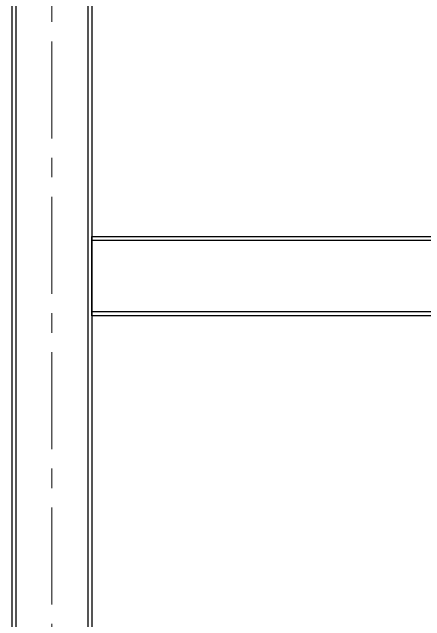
# Model space of a CAD drawing. Header units: millimetres. Extents: x 3220 to 226993, y 817 to 176024.
# Drawn here: x 70428 to 72452, y 160058 to 163043 of the extents above; entities that cross this region are included whole.
import ezdxf

# ---------------------------------------------------------------- set-up
doc = ezdxf.new("R2010")
doc.units = ezdxf.units.MM
doc.linetypes.add('AXES', pattern=[50.8, 31.75, -6.35, 6.35, -6.35])
doc.layers.add('Axe', color=1, linetype='AXES', lineweight=9)

# ---------------------------------------------------------------- blocks, each defined once
blk = doc.blocks.new('Section c-a')
for points in [[(195, 31980), (195, 21020), (-195, 21020), (-195, 31980)], [(-176, 21020), (-176, 31980), (176, 31980), (176, 21020)], [(5805, 25610), (195, 25610), (195, 26000), (5805, 26000)], [(195, 25981), (5805, 25981), (5805, 25629), (195, 25629)]]:
    blk.add_lwpolyline(points, close=True)
at = {"layer": 'Axe', "ltscale": 15}
blk.add_line((0, -4000), (0, 32000), dxfattribs=at)

msp = doc.modelspace()

# ---------------------------------------------------------------- block references
msp.add_blockref('Section c-a', (70623, 135943.7))

doc.saveas('drawing.dxf')
